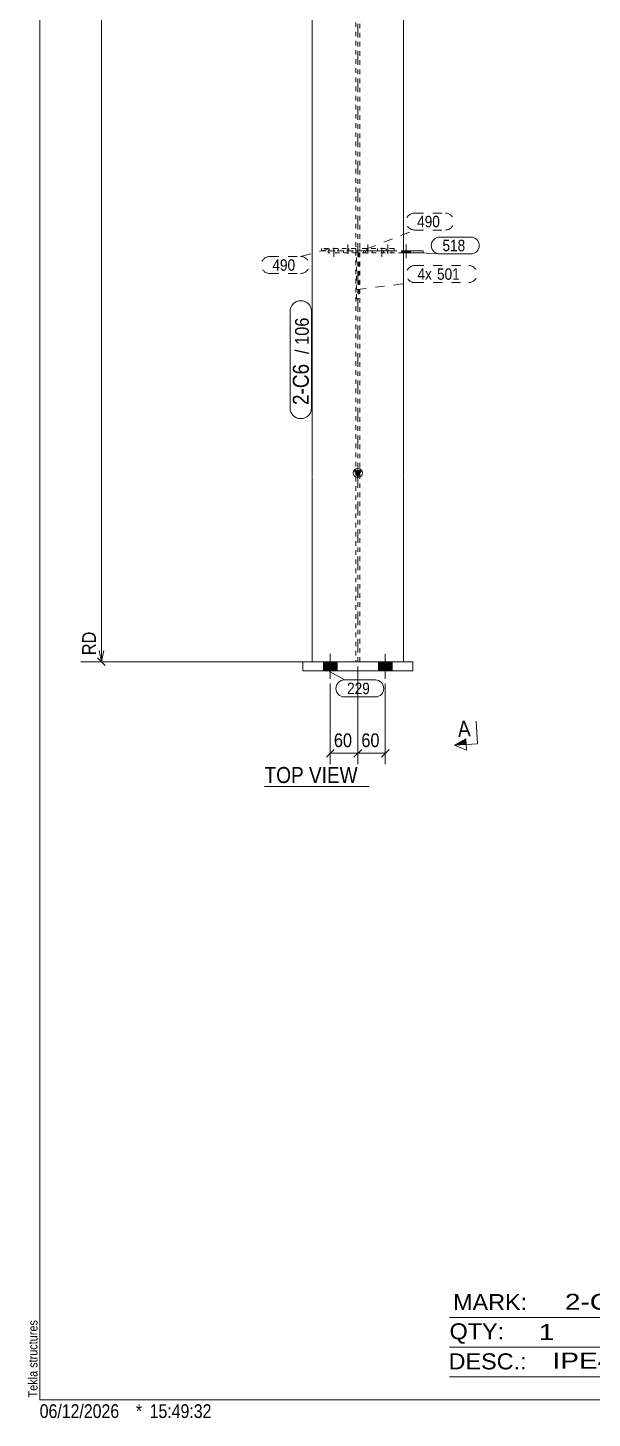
# Model space of a CAD drawing. Header units: millimetres. Extents: x 2 to 579, y 1 to 825.
# Drawn here: x 2.4 to 125.7, y 1 to 304.9 of the extents above; entities that cross this region are included whole.
import ezdxf

# ---------------------------------------------------------------- set-up
doc = ezdxf.new("R2010")
doc.units = ezdxf.units.MM
for name, pattern in [('XKITLINE00', [0]), ('XKITLINE01', [4, 1, -1, 1, -1]), ('XKITLINE02', [4, 2, -2]), ('XKITLINE03', [6, 3, -1, 1, -1])]:
    doc.linetypes.add(name, pattern=pattern)
for name, color, linetype, lineweight in [('Bolt', 3, 'Continuous', 0), ('Dimensions', 7, 'Continuous', 0), ('DrawingSheet', 5, 'Continuous', 0), ('OtherObjectType', 7, 'Continuous', 0), ('Part', 2, 'Continuous', 0), ('PartMark', 7, 'Continuous', 0), ('Section', 6, 'Continuous', 0)]:
    doc.layers.add(name, color=color, linetype=linetype, lineweight=lineweight)
doc.styles.add('ARIAL', font='ARIAL.TTF')
doc.styles.add('ARIAL_NARROW', font='ARIALN.TTF')

# ---------------------------------------------------------------- blocks, each defined once
blk = doc.blocks.new('*A61')
at = {"layer": 'Bolt'}
for points in [[(69.96, 166.3), (69.96, 164.3), (66.96, 164.3), (66.96, 166.3)], [(69.96, 166.3), (69.96, 164.3), (66.96, 164.3), (66.96, 166.3)], [(81.96, 166.3), (81.96, 164.3), (78.96, 164.3), (78.96, 166.3)], [(81.96, 166.3), (81.96, 164.3), (78.96, 164.3), (78.96, 166.3)]]:
    blk.add_hatch(color=3, dxfattribs=at).paths.add_polyline_path(points, flags=17)
at = {"layer": 'Bolt', "color": 3, "linetype": 'XKITLINE00', "lineweight": 0}
for p, q in [((68.46, 168.05), (68.46, 162.55)), ((68.46, 168.05), (68.46, 162.55)), ((80.46, 168.05), (80.46, 162.55)), ((80.46, 168.05), (80.46, 162.55)), ((66.96, 166.3), (66.96, 164.3)), ((66.96, 166.3), (66.96, 164.3)), ((69.96, 166.3), (69.96, 164.3)), ((69.96, 166.3), (69.96, 164.3)), ((78.96, 166.3), (78.96, 164.3)), ((78.96, 166.3), (78.96, 164.3)), ((81.96, 166.3), (81.96, 164.3)), ((81.96, 166.3), (81.96, 164.3))]:
    blk.add_line(p, q, dxfattribs=at)
blk = doc.blocks.new('*A62')
at = {"layer": 'Bolt', "color": 3, "linetype": 'XKITLINE02', "lineweight": 0}
for p, q in [((68.23, 256.16), (68.23, 256.66)), ((69.21, 254.81), (69.21, 257.81)), ((70.19, 256.16), (70.19, 256.66))]:
    blk.add_line(p, q, dxfattribs=at)
blk = doc.blocks.new('*A63')
at = {"layer": 'Bolt', "color": 3, "linetype": 'XKITLINE02', "lineweight": 0}
for p, q in [((78.73, 256.16), (78.73, 256.66)), ((79.71, 254.81), (79.71, 257.81)), ((80.69, 256.16), (80.69, 256.66))]:
    blk.add_line(p, q, dxfattribs=at)
blk = doc.blocks.new('*A64')
at = {"layer": 'Bolt'}
blk.add_hatch(color=3, dxfattribs=at).paths.add_polyline_path([(85.94, 256.16), (85.94, 255.66), (84.07, 255.66), (84.07, 256.16)], flags=17)
at = {"layer": 'Bolt', "color": 3, "linetype": 'XKITLINE02', "lineweight": 0}
for p, q in [((80.05, 256.16), (80.05, 255.66)), ((80.99, 257.5), (80.99, 254.5)), ((81.93, 256.16), (81.93, 255.66))]:
    blk.add_line(p, q, dxfattribs=at)
at = {"layer": 'Bolt', "color": 3, "linetype": 'XKITLINE00', "lineweight": 0}
for p, q in [((84.07, 256.16), (84.07, 255.66)), ((85.01, 257.5), (85.01, 254.5)), ((85.94, 256.16), (85.94, 255.66))]:
    blk.add_line(p, q, dxfattribs=at)
blk = doc.blocks.new('*A76')
at = {"layer": 'Part'}
blk.add_hatch(color=2, dxfattribs=at).paths.add_polyline_path([(73.66, 208.08), (75.26, 208.08), (74.46, 206.68)], flags=17)
at = {"layer": 'Part', "color": 7, "linetype": 'XKITLINE01', "lineweight": 0}
for p, q in [((74.01, 426.02), (74.01, 206.78)), ((74.91, 206.78), (74.91, 426.02)), ((74.01, 206.68), (74.01, 166.3)), ((74.91, 166.3), (74.91, 206.68)), ((64.46, 166.3), (84.46, 166.3))]:
    blk.add_line(p, q, dxfattribs=at)
at = {"layer": 'Part', "color": 7, "linetype": 'XKITLINE03', "lineweight": 0}
for p, q in [((74.46, 206.78), (74.46, 426.02)), ((74.46, 156.3), (74.46, 206.68))]:
    blk.add_line(p, q, dxfattribs=at)
at = {"layer": 'Part', "color": 2, "linetype": 'XKITLINE00', "lineweight": 0}
for p, q in [((64.46, 206.78), (64.46, 317.63)), ((84.46, 317.63), (84.46, 206.78)), ((64.46, 166.3), (64.46, 206.68)), ((74.46, 206.68), (73.66, 208.08)), ((73.66, 208.08), (75.26, 208.08)), ((75.26, 208.08), (74.46, 206.68)), ((84.46, 206.68), (84.46, 166.3))]:
    blk.add_line(p, q, dxfattribs=at)
blk.add_circle((74.46, 207.58), 1, dxfattribs=at)
blk = doc.blocks.new('*A77')
at = {"layer": 'Part', "color": 2, "linetype": 'XKITLINE00', "lineweight": 0}
for p, q in [((62.46, 164.3), (62.46, 166.3)), ((62.46, 166.3), (86.46, 166.3)), ((86.46, 164.3), (62.46, 164.3)), ((86.46, 166.3), (86.46, 164.3))]:
    blk.add_line(p, q, dxfattribs=at)
blk = doc.blocks.new('*A87')
at = {"layer": 'Part', "color": 7, "linetype": 'XKITLINE01', "lineweight": 0}
for p, q in [((74.01, 256.66), (66.51, 256.66)), ((66.51, 256.66), (66.51, 256.16)), ((66.51, 256.16), (74.01, 256.16)), ((72.51, 256.16), (72.51, 256.66)), ((74.01, 256.16), (74.01, 256.66))]:
    blk.add_line(p, q, dxfattribs=at)
blk = doc.blocks.new('*A88')
at = {"layer": 'Part', "color": 7, "linetype": 'XKITLINE01', "lineweight": 0}
for p, q in [((82.41, 256.66), (74.91, 256.66)), ((74.91, 256.66), (74.91, 256.16)), ((74.91, 256.16), (82.41, 256.16)), ((76.41, 256.16), (76.41, 256.66)), ((82.41, 256.16), (82.41, 256.66))]:
    blk.add_line(p, q, dxfattribs=at)
blk = doc.blocks.new('*A89')
at = {"layer": 'Part', "color": 7, "linetype": 'XKITLINE01', "lineweight": 0}
for p, q in [((74.21, 255.66), (74.71, 255.66)), ((74.21, 245.66), (74.21, 255.66)), ((74.21, 255.66), (74.71, 255.66)), ((74.71, 255.66), (74.71, 245.66)), ((74.71, 245.66), (74.21, 245.66))]:
    blk.add_line(p, q, dxfattribs=at)
blk = doc.blocks.new('*A90')
at = {"layer": 'Part', "color": 7, "linetype": 'XKITLINE01', "lineweight": 0}
for p, q in [((67.96, 256.16), (67.96, 255.66)), ((67.96, 255.66), (67.96, 256.16)), ((67.96, 256.16), (84.46, 256.16)), ((84.46, 255.66), (67.96, 255.66)), ((76.18, 255.66), (76.18, 256.16)), ((80.96, 256.16), (80.96, 255.66)), ((80.96, 255.66), (80.96, 256.16))]:
    blk.add_line(p, q, dxfattribs=at)
at = {"layer": 'Part', "color": 2, "linetype": 'XKITLINE00', "lineweight": 0}
for p, q in [((88.72, 256.16), (84.46, 256.16)), ((88.72, 255.66), (84.46, 255.66)), ((88.72, 256.16), (88.72, 255.66))]:
    blk.add_line(p, q, dxfattribs=at)
blk = doc.blocks.new('*A102')
at = {"layer": 'Bolt', "color": 3, "linetype": 'XKITLINE02', "lineweight": 0}
for p, q in [((71.35, 256.16), (71.35, 255.66)), ((72.3, 257.5), (72.3, 254.5)), ((73.25, 256.16), (73.25, 255.66)), ((75.68, 256.16), (75.68, 255.66)), ((76.63, 257.5), (76.63, 254.5)), ((77.58, 256.16), (77.58, 255.66))]:
    blk.add_line(p, q, dxfattribs=at)
blk = doc.blocks.new('*A177')
at = {"layer": 'DrawingSheet', "color": 5, "linetype": 'XKITLINE00', "lineweight": 0}
for p, q in [((5, 825), (5, 5)), ((5, 5), (579, 5))]:
    blk.add_line(p, q, dxfattribs=at)
at = {"layer": 'DrawingSheet', "color": 5, "style": 'ARIAL', "width": 0.85}
blk.add_text('Tekla structures', height=2, rotation=90, dxfattribs=at).set_placement((4.5, 5.5))
blk = doc.blocks.new('*A181')
at = {"layer": 'OtherObjectType', "color": 6, "linetype": 'XKITLINE00', "lineweight": 0}
for p, q in [((94.5, 23), (144.5, 23)), ((94.5, 16.5), (144.5, 16.5)), ((94.5, 10), (144.5, 10))]:
    blk.add_line(p, q, dxfattribs=at)
at = {"layer": 'OtherObjectType', "color": 6, "style": 'ARIAL_NARROW'}
for s, width, p in [('MARK:', 1.275, (95.27, 24.58)), ('2-C6', 1.525501, (119.69, 24.65)), ('QTY:', 1.275, (94.5, 18.19)), ('1', 1.525501, (113.99, 18.05)), ('IPE450-J', 1.525501, (117, 11.79)), ('DESC.:', 1.275, (94.29, 11.63))]:
    blk.add_text(s, height=3.5, dxfattribs=dict(at, width=width)).set_placement(p)
blk = doc.blocks.new('*A184')
at = {"layer": 'OtherObjectType', "color": 7, "style": 'ARIAL_NARROW', "width": 1.008832}
for s, p in [('06/12/2026', (4.99, 1)), ('*', (26, 1)), ('15:49:32', (29, 1))]:
    blk.add_text(s, height=3, dxfattribs=at).set_placement(p)
blk = doc.blocks.new('*A265')
at = {"layer": 'Dimensions', "color": 7, "linetype": 'XKITLINE00', "lineweight": 0}
for p, q in [((74.46, 165.3), (74.46, 143.9)), ((68.46, 161.55), (68.46, 143.9)), ((69.31, 147.14), (67.61, 145.45)), ((68.46, 146.3), (74.46, 146.3)), ((75.31, 147.14), (73.61, 145.45))]:
    blk.add_line(p, q, dxfattribs=at)
at = {"layer": 'Dimensions', "color": 3}
for p in [(68.46, 146.3), (74.46, 146.3)]:
    blk.add_point(p, dxfattribs=at)
at = {"layer": 'Dimensions', "color": 3, "style": 'ARIAL', "width": 0.85}
blk.add_text('60', height=3, dxfattribs=at).set_placement((69.24, 147.65))
blk = doc.blocks.new('*A266')
at = {"layer": 'Dimensions', "color": 7, "linetype": 'XKITLINE00', "lineweight": 0}
for p, q in [((74.46, 165.3), (74.46, 143.9)), ((80.46, 161.55), (80.46, 143.9)), ((75.31, 147.14), (73.61, 145.45)), ((74.46, 146.3), (80.46, 146.3)), ((81.31, 147.14), (79.61, 145.45))]:
    blk.add_line(p, q, dxfattribs=at)
at = {"layer": 'Dimensions', "color": 3}
for p in [(74.46, 146.3), (80.46, 146.3)]:
    blk.add_point(p, dxfattribs=at)
at = {"layer": 'Dimensions', "color": 3, "style": 'ARIAL', "width": 0.85}
blk.add_text('60', height=3, dxfattribs=at).set_placement((75.24, 147.65))
blk = doc.blocks.new('*A267')
at = {"layer": 'PartMark', "color": 7, "linetype": 'XKITLINE00', "lineweight": 0}
for p, q in [((59.66, 221.81), (59.66, 242.86)), ((64.36, 221.81), (64.36, 242.86))]:
    blk.add_line(p, q, dxfattribs=at)
for centre, start, end in [((62.01, 242.86), 0, 180), ((62.01, 221.81), 180, 0)]:
    blk.add_arc(centre, 2.35, start, end, dxfattribs=at)
at = {"layer": 'PartMark', "color": 3, "style": 'ARIAL', "width": 0.85}
for s, p in [('106', (63.76, 235.58)), ('/', (63.76, 233.57))]:
    blk.add_text(s, height=3, rotation=90.0002, dxfattribs=at).set_placement(p)
at = {"layer": 'PartMark', "color": 1, "style": 'ARIAL', "width": 0.85}
blk.add_text('2-C6', height=3.5, rotation=90.0002, dxfattribs=at).set_placement((63.76, 222.41))
blk = doc.blocks.new('*A270')
at = {"layer": 'PartMark', "color": 7, "linetype": 'XKITLINE02', "lineweight": 0}
for p, q in [((86.9, 252.9), (98.68, 252.9)), ((74.34, 247.69), (86.9, 249.2)), ((86.9, 249.2), (98.68, 249.2))]:
    blk.add_line(p, q, dxfattribs=at)
for centre, start, end in [((86.9, 251.05), 90, 270), ((98.68, 251.05), 270, 90)]:
    blk.add_arc(centre, 1.85, start, end, dxfattribs=at)
at = {"layer": 'PartMark', "color": 3, "style": 'ARIAL', "width": 0.85}
for s, p in [('4x', (87.5, 249.8)), ('501', (91.77, 249.8))]:
    blk.add_text(s, height=2.5, dxfattribs=at).set_placement(p)
blk = doc.blocks.new('*A271')
at = {"layer": 'Section'}
blk.add_hatch(color=3, dxfattribs=at).paths.add_polyline_path([(98.12, 148.2), (95.62, 148.05), (98.04, 149.45)], flags=17)
at = {"layer": 'Section', "color": 1, "linetype": 'XKITLINE00', "lineweight": 0}
for q in [(100.32, 153.34), (95.62, 148.05)]:
    blk.add_line((100.61, 148.34), q, dxfattribs=at)
at = {"layer": 'Section', "color": 3, "linetype": 'XKITLINE00', "lineweight": 0}
for p, q in [((95.62, 148.05), (98.04, 149.45)), ((98.04, 149.45), (98.19, 146.95)), ((98.19, 146.95), (95.62, 148.05))]:
    blk.add_line(p, q, dxfattribs=at)
at = {"layer": 'Section', "color": 7, "style": 'ARIAL', "width": 0.85}
blk.add_text('A', height=3.5, rotation=3.3747, dxfattribs=at).set_placement((96.4, 149.85))
blk = doc.blocks.new('*A273')
at = {"layer": 'OtherObjectType', "color": 7, "linetype": 'XKITLINE00', "lineweight": 0}
blk.add_line((54.1, 139.05), (76.92, 139.05), dxfattribs=at)
at = {"layer": 'OtherObjectType', "color": 7, "style": 'ARIAL', "width": 0.85}
blk.add_text('TOP VIEW', height=3.5, dxfattribs=at).set_placement((54.1, 139.8))
blk = doc.blocks.new('*A274')
at = {"layer": 'PartMark', "color": 7, "linetype": 'XKITLINE00', "lineweight": 0}
for p, q in [((67.29, 164.73), (71.53, 162.33)), ((71.53, 162.33), (78.3, 162.33)), ((71.53, 158.63), (78.3, 158.63))]:
    blk.add_line(p, q, dxfattribs=at)
for centre, start, end in [((71.53, 160.48), 90, 270), ((78.3, 160.48), 270, 90)]:
    blk.add_arc(centre, 1.85, start, end, dxfattribs=at)
at = {"layer": 'PartMark', "color": 3, "style": 'ARIAL', "width": 0.85}
blk.add_text('229', height=2.5, dxfattribs=at).set_placement((72.13, 159.23))
blk = doc.blocks.new('*A281')
at = {"layer": 'Dimensions', "color": 7, "linetype": 'XKITLINE00', "lineweight": 0}
for p, q in [((18.46, 166.3), (18.46, 612.49)), ((18.46, 173.52), (18.46, 166.3)), ((17.96, 168.8), (18.46, 166.3)), ((18.96, 168.8), (18.46, 166.3)), ((63.46, 166.3), (13.96, 166.3)), ((63.46, 166.3), (15.61, 166.3)), ((17.61, 167.14), (19.31, 165.45))]:
    blk.add_line(p, q, dxfattribs=at)
at = {"layer": 'Dimensions', "color": 3}
blk.add_point((18.46, 166.3), dxfattribs=at)
at = {"layer": 'Dimensions', "color": 7}
blk.add_point((18.46, 166.3), dxfattribs=at)
at = {"layer": 'Dimensions', "color": 3, "style": 'ARIAL', "width": 0.85}
blk.add_text('RD', height=3, rotation=90.0002, dxfattribs=at).set_placement((17.26, 167.74))
blk = doc.blocks.new('*A289')
at = {"layer": 'PartMark', "color": 7, "linetype": 'XKITLINE00', "lineweight": 0}
for p, q in [((92.36, 259.15), (99.13, 259.15)), ((86.57, 255.75), (92.36, 255.45)), ((92.36, 255.45), (99.13, 255.45))]:
    blk.add_line(p, q, dxfattribs=at)
for centre, start, end in [((92.36, 257.3), 90, 270), ((99.13, 257.3), 270, 90)]:
    blk.add_arc(centre, 1.85, start, end, dxfattribs=at)
at = {"layer": 'PartMark', "color": 3, "style": 'ARIAL', "width": 0.85}
blk.add_text('518', height=2.5, dxfattribs=at).set_placement((92.96, 256.05))
blk = doc.blocks.new('*A290')
at = {"layer": 'PartMark', "color": 7, "linetype": 'XKITLINE02', "lineweight": 0}
for p, q in [((86.83, 264.38), (93.6, 264.38)), ((76.44, 256.53), (86.83, 260.68)), ((86.83, 260.68), (93.6, 260.68))]:
    blk.add_line(p, q, dxfattribs=at)
for centre, start, end in [((86.83, 262.53), 90, 270), ((93.6, 262.53), 270, 90)]:
    blk.add_arc(centre, 1.85, start, end, dxfattribs=at)
at = {"layer": 'PartMark', "color": 3, "style": 'ARIAL', "width": 0.85}
blk.add_text('490', height=2.5, dxfattribs=at).set_placement((87.43, 261.28))
blk = doc.blocks.new('*A291')
at = {"layer": 'PartMark', "color": 7, "linetype": 'XKITLINE02', "lineweight": 0}
for p, q in [((68.04, 256.53), (61.98, 254.88)), ((55.22, 254.88), (61.98, 254.88)), ((55.22, 251.18), (61.98, 251.18))]:
    blk.add_line(p, q, dxfattribs=at)
for centre, start, end in [((55.22, 253.03), 90, 270), ((61.98, 253.03), 270, 90)]:
    blk.add_arc(centre, 1.85, start, end, dxfattribs=at)
at = {"layer": 'PartMark', "color": 3, "style": 'ARIAL', "width": 0.85}
blk.add_text('490', height=2.5, dxfattribs=at).set_placement((55.82, 251.78))

msp = doc.modelspace()

# ---------------------------------------------------------------- block references
at = {"lineweight": 0}
for name in ['*A177', '*A271', '*A281', '*A290', '*A289', '*A291', '*A87', '*A90', '*A62', '*A102', '*A89', '*A88', '*A63', '*A64', '*A270', '*A267', '*A61', '*A77', '*A274', '*A265', '*A266', '*A273', '*A181', '*A184']:
    msp.add_blockref(name, (0, 0), dxfattribs=at)
at = {"layer": 'Part', "lineweight": 0}
msp.add_blockref('*A76', (0, 0), dxfattribs=at)

doc.saveas('drawing.dxf')
